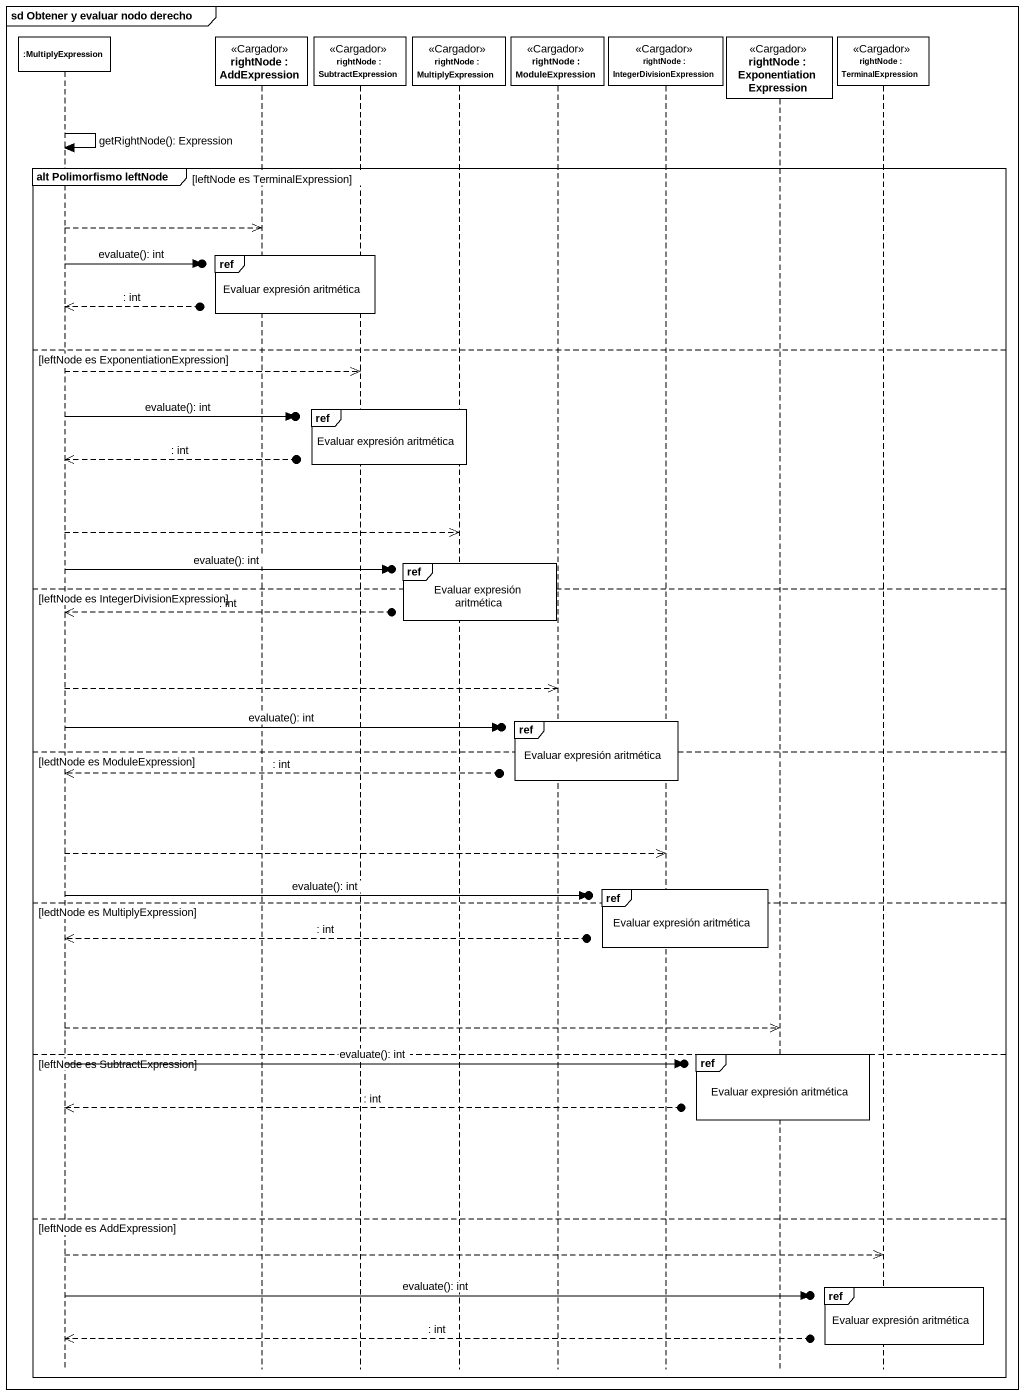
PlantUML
@startuml
mainframe sd Obtener y evaluar nodo derecho
hide footbox
participant ":MultiplyExpression" as MultiplyExpression
participant "rightNode : AddExpression" as rightNode <<Cargador>>
participant "rightNode : SubtractExpression" as rightNode_2 <<Cargador>>
participant "rightNode : MultiplyExpression" as rightNode_3 <<Cargador>>
participant "rightNode : ModuleExpression" as rightNode_4 <<Cargador>>
participant "rightNode : IntegerDivisionExpression" as rightNode_5 <<Cargador>>
participant "rightNode : ExponentiationExpression" as rightNode_6 <<Cargador>>
participant "rightNode : TerminalExpression" as rightNode_7 <<Cargador>>

MultiplyExpression -> MultiplyExpression : getRightNode(): Expression
group alt Polimorfismo leftNode [leftNode es TerminalExpression]
  MultiplyExpression -->> rightNode
  ref over rightNode, rightNode_2 : Evaluar expresión aritmética
  MultiplyExpression ->o] : evaluate(): int
  MultiplyExpression <<--o] : : int
else leftNode es ExponentiationExpression
  MultiplyExpression -->> rightNode_2
  ref over rightNode_2, rightNode_3 : Evaluar expresión aritmética
  MultiplyExpression ->o] : evaluate(): int
  MultiplyExpression <<--o] : : int
  MultiplyExpression -->> rightNode_3
  ref over rightNode_3 : Evaluar expresión aritmética
  MultiplyExpression ->o] : evaluate(): int
else leftNode es IntegerDivisionExpression
  MultiplyExpression <<--o] : : int
  MultiplyExpression -->> rightNode_4
  ref over rightNode_4, rightNode_5 : Evaluar expresión aritmética
  MultiplyExpression ->o] : evaluate(): int
else ledtNode es ModuleExpression
  MultiplyExpression <<--o] : : int
  MultiplyExpression -->> rightNode_5
  ref over rightNode_5 : Evaluar expresión aritmética
  MultiplyExpression ->o] : evaluate(): int
else ledtNode es MultiplyExpression
  MultiplyExpression <<--o] : : int
  MultiplyExpression -->> rightNode_6
else leftNode es SubtractExpression
  ref over rightNode_6 : Evaluar expresión aritmética
  MultiplyExpression ->o] : evaluate(): int
  MultiplyExpression <<--o] : : int
else leftNode es AddExpression
  MultiplyExpression -->> rightNode_7
  ref over rightNode_7 : Evaluar expresión aritmética
  MultiplyExpression ->o] : evaluate(): int
  MultiplyExpression <<--o] : : int
end
@enduml
